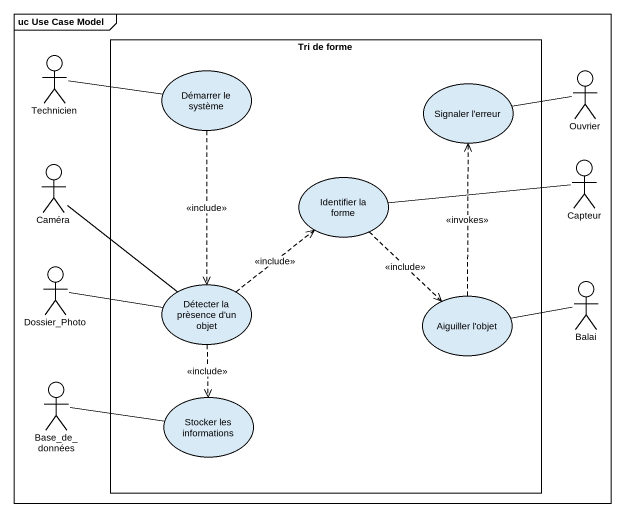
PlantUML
@startuml
mainframe uc Use Case Model
actor Technicien
rectangle "Tri de forme" as Tri_de_forme {
  usecase "Démarrer le système" as Démarrer_le_système
  usecase "Signaler l'erreur" as Signaler_l_erreur
  usecase "Identifier la forme" as Identifier_la_forme
  usecase "Détecter la prèsence d'un objet" as Détecter_la_prèsence_d_un
  usecase "Aiguiller l'objet" as Aiguiller_l_objet
  usecase "Stocker les informations" as Stocker_les_informations
}
actor Ouvrier
actor Caméra
actor Capteur
actor Dossier_Photo
actor Balai
actor Base_de_données
Technicien -right- Démarrer_le_système
Démarrer_le_système ..> Détecter_la_prèsence_d_un : <<include>>
Ouvrier -left- Signaler_l_erreur
Caméra -- Détecter_la_prèsence_d_un
Identifier_la_forme ..> Aiguiller_l_objet : <<include>>
Capteur -left- Identifier_la_forme
Dossier_Photo -right- Détecter_la_prèsence_d_un
Détecter_la_prèsence_d_un .up.> Identifier_la_forme : <<include>>
Détecter_la_prèsence_d_un ..> Stocker_les_informations : <<include>>
Aiguiller_l_objet .up.> Signaler_l_erreur : <<invokes>>
Balai -left- Aiguiller_l_objet
Base_de_données -right- Stocker_les_informations
@enduml
